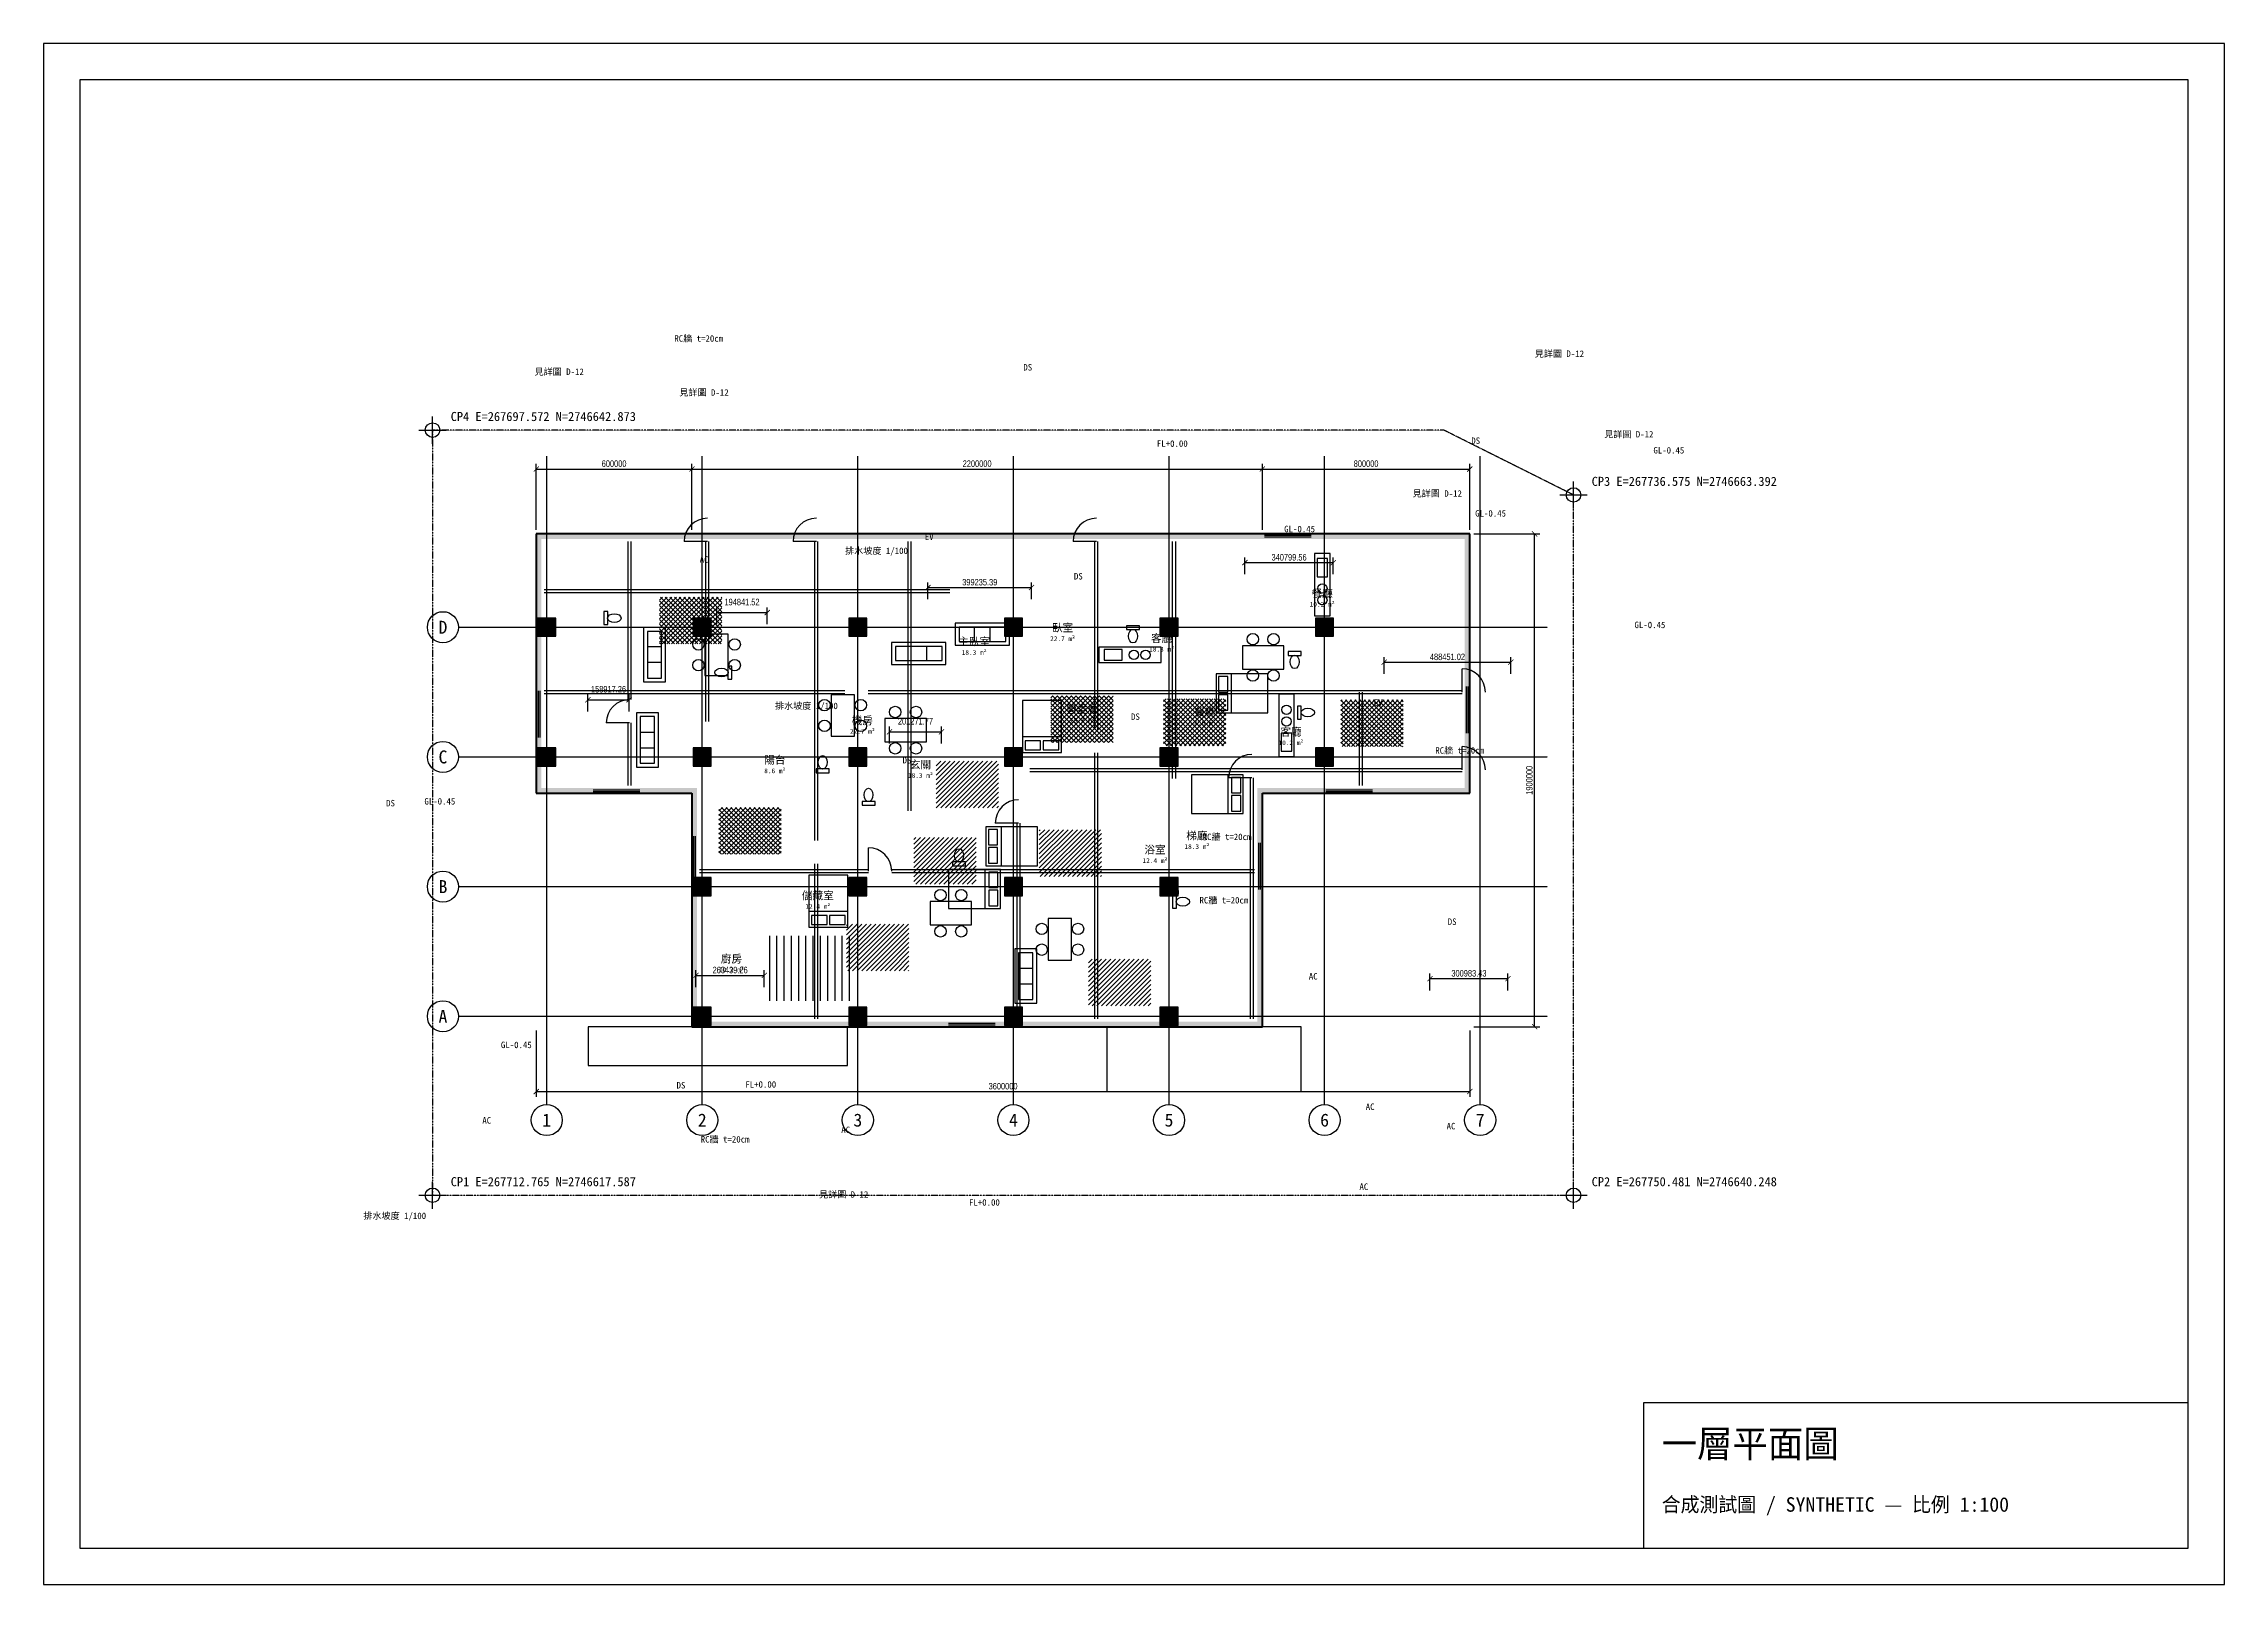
# Model space of a CAD drawing. Header units: millimetres. Extents: x 5000 to 89100, y -6500 to 52900.
import ezdxf
from ezdxf.enums import TextEntityAlignment as Align

# ---------------------------------------------------------------- set-up
doc = ezdxf.new("R2010")
doc.units = ezdxf.units.MM
doc.linetypes.add('CENTER', pattern=[5.08, 3.175, -0.635, 0.635, -0.635])
doc.linetypes.add('PHANTOM', pattern=[6.35, 3.175, -0.635, 0.635, -0.635, 0.635, -0.635])
for name, color, linetype in [('C-CTRL', 6, 'Continuous'), ('C-PROP', 6, 'Continuous'), ('S-COLS', 8, 'Continuous'), ('S-GRID', 1, 'Continuous'), ('S-GRID-IDEN', 1, 'Continuous')]:
    doc.layers.add(name, color=color, linetype=linetype)
doc.styles.add('OpenSans', font='OpenSans-Regular.ttf')
doc.styles.add('OpenSansCondensed-Light', font='OpenSansCondensed-Light.ttf')
doc.dimstyles.new('EZDXF', dxfattribs={"dimtxt": 0.25, "dimasz": 0.175, "dimexe": 0.375, "dimexo": 0.125, "dimgap": 0.1, "dimtad": 1, "dimlfac": 100, "dimzin": 12, "dimdsep": 46, "dimtxsty": 'OpenSansCondensed-Light', "dimblk": 'ARCHTICK', "dimcen": 2.5, "dimazin": 3, "dimtfac": 0.5, "dimtmove": 2, "dimatfit": 3})

# ---------------------------------------------------------------- blocks, each defined once
blk = doc.blocks.new('FN_WC')
blk.add_lwpolyline([(-250, -150), (250, -150), (250, 0), (-250, 0)], close=True)
blk.add_ellipse((0, 250), major_axis=(0, 260), ratio=0.65)
blk = doc.blocks.new('FN_TABLE')
blk.add_lwpolyline([(0, 0), (1600, 0), (1600, 900), (0, 900)], close=True)
for centre in [(400, 1150), (1200, 1150), (400, -250), (1200, -250)]:
    blk.add_circle(centre, 220)
blk = doc.blocks.new('FN_BED')
blk.add_line((0, 1400), (1500, 1400))
for points in [[(0, 0), (1500, 0), (1500, 2000), (0, 2000)], [(100, 1550), (700, 1550), (700, 1900), (100, 1900)], [(800, 1550), (1400, 1550), (1400, 1900), (800, 1900)]]:
    blk.add_lwpolyline(points, close=True)
blk = doc.blocks.new('FN_SOFA')
for p, q in [((750, 150), (750, 700)), ((1350, 150), (1350, 700))]:
    blk.add_line(p, q)
for points in [[(0, 0), (2100, 0), (2100, 850), (0, 850)], [(150, 150), (1950, 150), (1950, 700), (150, 700)]]:
    blk.add_lwpolyline(points, close=True)
blk = doc.blocks.new('FN_KITCHEN')
for points in [[(0, 0), (2400, 0), (2400, 600), (0, 600)], [(1500, 100), (2200, 100), (2200, 500), (1500, 500)]]:
    blk.add_lwpolyline(points, close=True)
for centre in [(600, 300), (1050, 300)]:
    blk.add_circle(centre, 180)
blk = doc.blocks.new('_ARCHTICK')
at = {"color": 0, "linetype": 'BYBLOCK', "const_width": 0.15}
blk.add_lwpolyline([(-0.5, -0.5), (0.5, 0.5)], dxfattribs=at)

msp = doc.modelspace()

# ---------------------------------------------------------------- hatches: boundary and pattern name
for points in [[(60000, 34000), (24000, 34000), (24200, 33800), (59800, 33800)], [(24000, 34000), (24000, 24000), (24200, 24200), (24200, 33800)], [(60000, 24000), (60000, 34000), (59800, 33800), (59800, 24200)], [(24000, 24000), (30000, 24000), (30200, 24200), (24200, 24200)], [(30000, 24000), (30000, 15000), (30200, 15200), (30200, 24200)], [(52000, 15000), (52000, 24000), (51800, 24200), (51800, 15200)], [(52000, 24000), (60000, 24000), (59800, 24200), (51800, 24200)], [(30000, 15000), (52000, 15000), (51800, 15200), (30200, 15200)]]:
    msp.add_hatch(color=8).paths.add_polyline_path(points)
h = msp.add_hatch()
h.set_pattern_fill('ANSI37', scale=40)
h.paths.add_polyline_path([(28751.26454, 29755.76457), (31151.26454, 29755.76457), (31151.26454, 31555.76457), (28751.26454, 31555.76457)])
h = msp.add_hatch()
h.set_pattern_fill('ANSI37', scale=40)
h.paths.add_polyline_path([(43844.45852, 25954.81137), (46244.45852, 25954.81137), (46244.45852, 27754.81137), (43844.45852, 27754.81137)])
h = msp.add_hatch()
h.set_pattern_fill('ANSI37', scale=40)
h.paths.add_polyline_path([(48192.85083, 25833.7499), (50592.85083, 25833.7499), (50592.85083, 27633.7499), (48192.85083, 27633.7499)])
h = msp.add_hatch()
h.set_pattern_fill('ANSI37', scale=40)
h.paths.add_polyline_path([(55027.48618, 25796.69658), (57427.48618, 25796.69658), (57427.48618, 27596.69658), (55027.48618, 27596.69658)])
h = msp.add_hatch()
h.set_pattern_fill('ANSI31', scale=40)
h.paths.add_polyline_path([(39422.78266, 23438.15021), (41822.78266, 23438.15021), (41822.78266, 25238.15021), (39422.78266, 25238.15021)])
h = msp.add_hatch()
h.set_pattern_fill('ANSI37', scale=40)
h.paths.add_polyline_path([(31043.11767, 21655.71488), (33443.11767, 21655.71488), (33443.11767, 23455.71488), (31043.11767, 23455.71488)])
h = msp.add_hatch()
h.set_pattern_fill('ANSI31', scale=40)
h.paths.add_polyline_path([(38557.91745, 20497.92574), (40957.91745, 20497.92574), (40957.91745, 22297.92574), (38557.91745, 22297.92574)])
h = msp.add_hatch()
h.set_pattern_fill('ANSI31', scale=40)
h.paths.add_polyline_path([(43395.18124, 20795.02578), (45795.18124, 20795.02578), (45795.18124, 22595.02578), (43395.18124, 22595.02578)])
h = msp.add_hatch()
h.set_pattern_fill('ANSI31', scale=40)
h.paths.add_polyline_path([(35968.11123, 17154.80946), (38368.11123, 17154.80946), (38368.11123, 18954.80946), (35968.11123, 18954.80946)])
h = msp.add_hatch()
h.set_pattern_fill('ANSI31', scale=40)
h.paths.add_polyline_path([(45298.77081, 15801.53023), (47698.77081, 15801.53023), (47698.77081, 17601.53023), (45298.77081, 17601.53023)])
at = {"layer": 'S-COLS'}
for points in [[(24050, 30050), (24750, 30050), (24750, 30750), (24050, 30750)], [(30050, 30050), (30750, 30050), (30750, 30750), (30050, 30750)], [(36050, 30050), (36750, 30050), (36750, 30750), (36050, 30750)], [(42050, 30050), (42750, 30050), (42750, 30750), (42050, 30750)], [(48050, 30050), (48750, 30050), (48750, 30750), (48050, 30750)], [(54050, 30050), (54750, 30050), (54750, 30750), (54050, 30750)], [(24050, 25050), (24750, 25050), (24750, 25750), (24050, 25750)], [(30050, 25050), (30750, 25050), (30750, 25750), (30050, 25750)], [(36050, 25050), (36750, 25050), (36750, 25750), (36050, 25750)], [(42050, 25050), (42750, 25050), (42750, 25750), (42050, 25750)], [(48050, 25050), (48750, 25050), (48750, 25750), (48050, 25750)], [(54050, 25050), (54750, 25050), (54750, 25750), (54050, 25750)], [(30050, 20050), (30750, 20050), (30750, 20750), (30050, 20750)], [(36050, 20050), (36750, 20050), (36750, 20750), (36050, 20750)], [(42050, 20050), (42750, 20050), (42750, 20750), (42050, 20750)], [(48050, 20050), (48750, 20050), (48750, 20750), (48050, 20750)], [(30050, 15050), (30750, 15050), (30750, 15750), (30050, 15750)], [(36050, 15050), (36750, 15050), (36750, 15750), (36050, 15750)], [(42050, 15050), (42750, 15050), (42750, 15750), (42050, 15750)], [(48050, 15050), (48750, 15050), (48750, 15750), (48050, 15750)]]:
    msp.add_hatch(color=8, dxfattribs=at).paths.add_polyline_path(points)

# ---------------------------------------------------------------- linework, layer by layer
at = {"color": 1, "lineweight": 50}
for p, q in [((60000, 34000), (24000, 34000)), ((24000, 34000), (24000, 24000)), ((60000, 24000), (60000, 34000)), ((24000, 24000), (30000, 24000)), ((30000, 24000), (30000, 15000)), ((52000, 15000), (52000, 24000)), ((52000, 24000), (60000, 24000)), ((30000, 15000), (52000, 15000))]:
    msp.add_line(p, q, dxfattribs=at)
for p, q in [((27540, 27613), (27540, 33700)), ((27660, 27613), (27660, 33700)), ((30600, 33700), (29700, 33700)), ((30540, 26763), (30540, 33700)), ((30660, 26763), (30660, 33700)), ((34800, 33700), (33900, 33700)), ((34740, 22184), (34740, 33700)), ((34860, 22184), (34860, 33700)), ((38340, 23327), (38340, 33700)), ((38460, 23327), (38460, 33700)), ((45600, 33700), (44700, 33700)), ((45540, 26462), (45540, 33700)), ((45660, 26462), (45660, 33700)), ((48540, 24566), (48540, 33700)), ((48660, 24566), (48660, 33700)), ((53880.32288, 33934), (52080.32288, 33934)), ((53880.32288, 33868), (52080.32288, 33868)), ((24300, 31860), (39949, 31860)), ((24300, 31740), (39949, 31740)), ((59700, 27900), (59700, 28800)), ((24066, 27943.86232), (24066, 26143.86232)), ((24132, 27943.86232), (24132, 26143.86232)), ((24300, 27960), (35899, 27960)), ((24300, 27840), (35899, 27840)), ((36799, 27960), (59700, 27960)), ((36799, 27840), (59700, 27840)), ((55740, 24300), (55740, 27896)), ((55860, 24300), (55860, 27896)), ((59868, 26311.94038), (59868, 28111.94038)), ((59934, 26311.94038), (59934, 28111.94038)), ((27600, 26713), (26700, 26713)), ((27540, 24300), (27540, 26713)), ((27660, 24300), (27660, 26713)), ((45540, 15300), (45540, 25562)), ((45660, 15300), (45660, 25562)), ((59700, 24900), (59700, 25800)), ((43029, 24960), (59700, 24960)), ((43029, 24840), (59700, 24840)), ((51600, 24595), (50700, 24595)), ((51540, 15300), (51540, 24595)), ((51660, 15300), (51660, 24595)), ((26194.96097, 24132), (27994.96097, 24132)), ((26194.96097, 24066), (27994.96097, 24066)), ((54451.36271, 24132), (56251.36271, 24132)), ((54451.36271, 24066), (56251.36271, 24066)), ((42600, 22848), (41700, 22848)), ((42540, 15300), (42540, 22848)), ((42660, 15300), (42660, 22848)), ((30066, 22341.62333), (30066, 20541.62333)), ((30132, 22341.62333), (30132, 20541.62333)), ((36805, 21000), (36805, 21900)), ((51868, 20283.65985), (51868, 22083.65985)), ((51934, 20283.65985), (51934, 22083.65985)), ((30300, 21060), (36805, 21060)), ((34740, 15300), (34740, 21284)), ((34860, 15300), (34860, 21284)), ((37705, 21060), (51700, 21060)), ((30300, 20940), (36805, 20940)), ((37705, 20940), (51700, 20940)), ((39898.25179, 15132), (41698.25179, 15132)), ((39898.25179, 15066), (41698.25179, 15066))]:
    msp.add_line(p, q)
at = {"color": 8}
for p, q in [((33000, 16000), (33000, 18500)), ((33280, 16000), (33280, 18500)), ((33560, 16000), (33560, 18500)), ((33840, 16000), (33840, 18500)), ((34120, 16000), (34120, 18500)), ((34400, 16000), (34400, 18500)), ((34680, 16000), (34680, 18500)), ((34960, 16000), (34960, 18500)), ((35240, 16000), (35240, 18500)), ((35520, 16000), (35520, 18500)), ((35800, 16000), (35800, 18500)), ((36080, 16000), (36080, 18500))]:
    msp.add_line(p, q, dxfattribs=at)
for points in [[(5000, -6500), (89100, -6500), (89100, 52900), (5000, 52900)], [(6400, -5100), (87700, -5100), (87700, 51500), (6400, 51500)], [(66700, -5100), (87700, -5100), (87700, 500), (66700, 500)]]:
    msp.add_lwpolyline(points, close=True)
at = {"color": 3}
msp.add_lwpolyline([(26000, 13500), (36000, 13500), (36000, 15000), (26000, 15000)], close=True, dxfattribs=at)
at = {"color": 1, "lineweight": 25}
msp.add_lwpolyline([(46000, 12500), (53500, 12500), (53500, 15000), (46000, 15000)], close=True, dxfattribs=at)
for centre, start, end in [((30600, 33700), 90, 180), ((34800, 33700), 90, 180), ((45600, 33700), 90, 180), ((59700, 27900), 0, 90), ((27600, 26713), 90, 180), ((51600, 24595), 90, 180), ((59700, 24900), 0, 90), ((42600, 22848), 90, 180), ((36805, 21000), 0, 90)]:
    msp.add_arc(centre, 900, start, end)
at = {"layer": 'C-CTRL'}
for p, q in [((19475, 38000), (20525, 38000)), ((20000, 37475), (20000, 38525)), ((63475, 35500), (64525, 35500)), ((64000, 34975), (64000, 36025)), ((19475, 8500), (20525, 8500)), ((20000, 7975), (20000, 9025)), ((63475, 8500), (64525, 8500)), ((64000, 7975), (64000, 9025))]:
    msp.add_line(p, q, dxfattribs=at)
for centre in [(20000, 38000), (64000, 35500), (20000, 8500), (64000, 8500)]:
    msp.add_circle(centre, 280, dxfattribs=at)
at = {"layer": 'C-PROP', "linetype": 'PHANTOM'}
msp.add_lwpolyline([(20000, 8500), (64000, 8500), (64000, 35500), (59000, 38000), (20000, 38000)], close=True, dxfattribs=at)
at = {"layer": 'S-COLS'}
for points in [[(24050, 30050), (24750, 30050), (24750, 30750), (24050, 30750)], [(30050, 30050), (30750, 30050), (30750, 30750), (30050, 30750)], [(36050, 30050), (36750, 30050), (36750, 30750), (36050, 30750)], [(42050, 30050), (42750, 30050), (42750, 30750), (42050, 30750)], [(48050, 30050), (48750, 30050), (48750, 30750), (48050, 30750)], [(54050, 30050), (54750, 30050), (54750, 30750), (54050, 30750)], [(24050, 25050), (24750, 25050), (24750, 25750), (24050, 25750)], [(30050, 25050), (30750, 25050), (30750, 25750), (30050, 25750)], [(36050, 25050), (36750, 25050), (36750, 25750), (36050, 25750)], [(42050, 25050), (42750, 25050), (42750, 25750), (42050, 25750)], [(48050, 25050), (48750, 25050), (48750, 25750), (48050, 25750)], [(54050, 25050), (54750, 25050), (54750, 25750), (54050, 25750)], [(30050, 20050), (30750, 20050), (30750, 20750), (30050, 20750)], [(36050, 20050), (36750, 20050), (36750, 20750), (36050, 20750)], [(42050, 20050), (42750, 20050), (42750, 20750), (42050, 20750)], [(48050, 20050), (48750, 20050), (48750, 20750), (48050, 20750)], [(30050, 15050), (30750, 15050), (30750, 15750), (30050, 15750)], [(36050, 15050), (36750, 15050), (36750, 15750), (36050, 15750)], [(42050, 15050), (42750, 15050), (42750, 15750), (42050, 15750)], [(48050, 15050), (48750, 15050), (48750, 15750), (48050, 15750)]]:
    msp.add_lwpolyline(points, close=True, dxfattribs=at)
at = {"layer": 'S-GRID', "linetype": 'CENTER'}
for p, q in [((24400, 12000), (24400, 37000)), ((30400, 12000), (30400, 37000)), ((36400, 12000), (36400, 37000)), ((42400, 12000), (42400, 37000)), ((48400, 12000), (48400, 37000)), ((54400, 12000), (54400, 37000)), ((60400, 12000), (60400, 37000)), ((21000, 30400), (63000, 30400)), ((21000, 25400), (63000, 25400)), ((21000, 20400), (63000, 20400)), ((21000, 15400), (63000, 15400))]:
    msp.add_line(p, q, dxfattribs=at)
at = {"layer": 'S-GRID-IDEN'}
for centre in [(20400, 30400), (20400, 25400), (20400, 20400), (20400, 15400), (24400, 11400), (30400, 11400), (36400, 11400), (42400, 11400), (48400, 11400), (54400, 11400), (60400, 11400)]:
    msp.add_circle(centre, 600, dxfattribs=at)

# ---------------------------------------------------------------- block references
for name, p, rotation in [('FN_KITCHEN', (54613, 30845), 90), ('FN_WC', (26759, 30754), 270), ('FN_SOFA', (28983, 28291), 90), ('FN_WC', (47011, 30307), 180), ('FN_TABLE', (31401, 28538), 90), ('FN_SOFA', (39796, 29812), 180), ('FN_KITCHEN', (48095, 29636), 180), ('FN_TABLE', (52833, 29687), 180), ('FN_WC', (53247, 29316), 180), ('FN_WC', (31391, 28653), 90), ('FN_BED', (52213, 27099), 90), ('FN_TABLE', (35365, 27799), 270), ('FN_KITCHEN', (52631, 27817), 270), ('FN_SOFA', (27858, 27105), 270), ('FN_TABLE', (39043, 26882), 180), ('FN_BED', (44248, 27572), 180), ('FN_WC', (53503, 27112), 270), ('FN_BED', (49264, 24713), 270), ('FN_BED', (43334, 21205), 90), ('FN_BED', (39902, 21061), 270), ('FN_BED', (36011, 20836), 180), ('FN_TABLE', (40789, 19825), 180), ('FN_WC', (48685, 19820), 270), ('FN_TABLE', (43741, 19169), 270), ('FN_SOFA', (42449, 18004), 270)]:
    msp.add_blockref(name, p, dxfattribs=dict(rotation=rotation))
for name, p in [('FN_SOFA', (40154, 29706)), ('FN_WC', (35043, 24943)), ('FN_WC', (36812, 23686)), ('FN_WC', (40302, 21352)), ('FN_WC', (48512, 20254))]:
    msp.add_blockref(name, p)

# ---------------------------------------------------------------- texts
at = {"color": 2}
for s, p in [('RC牆 t=20cm', (29324.12292, 41408.72425)), ('見詳圖 D-12', (29517.95255, 39326.02807)), ('GL-0.45', (22634.35445, 14174.04917)), ('DS', (29408.22652, 12616.48556)), ('FL+0.00', (32061.06804, 12649.65164)), ('AC', (55986.17726, 11788.8737)), ('AC', (21918.82644, 11263.55945)), ('排水坡度 1/100', (17330.35376, 7583.56119))]:
    msp.add_text(s, height=250, dxfattribs=at).set_placement(p)
at = {"color": 6}
for s, p in [('見詳圖 D-12', (23933.46013, 40126.54915)), ('見詳圖 D-12', (62506.16433, 40822.64427)), ('見詳圖 D-12', (65181.36305, 37716.39809)), ('EV', (38983.20466, 33764.57609)), ('RC牆 t=20cm', (49697.32726, 22194.33032)), ('RC牆 t=20cm', (49576.71818, 19750.57702)), ('DS', (59150.12111, 18923.7799)), ('RC牆 t=20cm', (30341.31004, 10533.76433)), ('AC', (55744.14724, 8706.78254)), ('FL+0.00', (40686.08881, 8100.66016))]:
    msp.add_text(s, height=250, dxfattribs=at).set_placement(p)
at = {"color": 7}
for s, p in [('DS', (42782.16729, 40297.01338)), ('GL-0.45', (60206.62473, 34667.12941)), ('AC', (30302.35321, 32886.72195)), ('GL-0.45', (66352.23296, 30365.56579)), ('排水坡度 1/100', (33208.23691, 27243.78756)), ('RC牆 t=20cm', (58669.5396, 25526.55499)), ('DS', (18208.57016, 23493.1044)), ('AC', (35759.81914, 10899.04777)), ('AC', (59105.90198, 11042.21325)), ('見詳圖 D-12', (34903.7208, 8405.96863))]:
    msp.add_text(s, height=250, dxfattribs=at).set_placement(p)
at = {"color": 4}
for s, p in [('FL+0.00', (47931.79066, 37355.70506)), ('DS', (60057.90666, 37466.9539)), ('GL-0.45', (67081.43854, 37098.24646)), ('見詳圖 D-12', (57796.35317, 35431.23096)), ('GL-0.45', (52841.69719, 34062.98546)), ('排水坡度 1/100', (35911.43912, 33222.06705)), ('DS', (44734.13365, 32239.38192)), ('DS', (46936.94417, 26827.63776)), ('EV', (56294.0347, 27370.60531)), ('DS', (38124.8659, 25147.25583)), ('GL-0.45', (19685.6552, 23564.8283)), ('AC', (53791.98045, 16818.83185))]:
    msp.add_text(s, height=250, dxfattribs=at).set_placement(p)
for s, p in [('10.2 m²', (54304, 31285)), ('18.3 m²', (40886, 29425)), ('22.7 m²', (44297, 29960)), ('18.3 m²', (48116, 29554)), ('18.3 m²', (45053, 26820)), ('22.7 m²', (36576, 26384)), ('8.6 m²', (49779, 26712)), ('10.2 m²', (53104, 25946)), ('8.6 m²', (33199, 24863)), ('18.3 m²', (38815, 24683)), ('18.3 m²', (49476, 21944)), ('12.4 m²', (47859, 21402)), ('12.4 m²', (34859, 19636)), ('10.2 m²', (31527, 17198))]:
    msp.add_text(s, height=180).set_placement(p, align=Align.MIDDLE_CENTER)
at = {"style": 'OpenSans'}
for s, p in [('餐廳', (54304, 31705)), ('臥室', (44297, 30380)), ('主臥室', (40886, 29845)), ('客廳', (48116, 29974)), ('機房', (36576, 26804)), ('管委會', (45053, 27240)), ('餐廳', (49779, 27132)), ('客廳', (53104, 26366)), ('陽台', (33199, 25283)), ('玄關', (38815, 25103)), ('浴室', (47859, 21822)), ('梯廳', (49476, 22364)), ('儲藏室', (34859, 20056)), ('廚房', (31527, 17618))]:
    msp.add_text(s, height=300, dxfattribs=at).set_placement(p, align=Align.MIDDLE_CENTER)
for s, height, p in [('一層平面圖', 1050, (67400, -1600)), ('合成測試圖 / SYNTHETIC — 比例 1:100', 560, (67400, -3700))]:
    msp.add_text(s, height=height).set_placement(p)
at = {"layer": 'C-CTRL'}
for s, p in [('CP4 E=267697.572 N=2746642.873', (20700, 38350)), ('CP3 E=267736.575 N=2746663.392', (64700, 35850)), ('CP1 E=267712.765 N=2746617.587', (20700, 8850)), ('CP2 E=267750.481 N=2746640.248', (64700, 8850))]:
    msp.add_text(s, height=350, dxfattribs=at).set_placement(p)
at = {"layer": 'S-GRID-IDEN'}
for s, p in [('D', (20400, 30400)), ('C', (20400, 25400)), ('B', (20400, 20400)), ('A', (20400, 15400)), ('1', (24400, 11400)), ('2', (30400, 11400)), ('3', (36400, 11400)), ('4', (42400, 11400)), ('5', (48400, 11400)), ('6', (54400, 11400)), ('7', (60400, 11400))]:
    msp.add_text(s, height=500, dxfattribs=at).set_placement(p, align=Align.MIDDLE_CENTER)

# ---------------------------------------------------------------- dimensions: what is measured, and where the dimension line sits
for base, p1, p2 in [((24000, 36500), (24000, 34000), (30000, 34000)), ((30000, 36500), (30000, 34000), (52000, 34000)), ((52000, 36500), (52000, 34000), (60000, 34000)), ((51325.95979, 32890.46749), (51325.95979, 32290.46749), (54733.95535, 32290.46749)), ((39105.70853, 31930.8408), (39105.70853, 31330.8408), (43098.06245, 31330.8408)), ((30958.96828, 30965.30241), (30958.96828, 30365.30241), (32907.38345, 30365.30241)), ((56695.47409, 29052.12943), (56695.47409, 28452.12943), (61579.9843, 28452.12943)), ((25990.43256, 27604.31043), (25990.43256, 27004.31043), (27579.60512, 27004.31043)), ((37616.52716, 26367.51856), (37616.52716, 25767.51856), (39629.24487, 25767.51856)), ((30156.74738, 16978.14229), (30156.74738, 16378.14229), (32791.13996, 16378.14229)), ((58461.46271, 16851.75962), (58461.46271, 16251.75962), (61471.29697, 16251.75962)), ((24000, 12500), (24000, 15000), (60000, 15000))]:
    msp.add_linear_dim(base=base, p1=p1, p2=p2, dimstyle='EZDXF', override={"dimtxt": 250, "dimasz": 200, "dimexe": 200, "dimexo": 150, "dimgap": 80, "dimtsz": 0}).render()
msp.add_linear_dim(base=(62500, 15000), p1=(60000, 15000), p2=(60000, 34000), angle=90, dimstyle='EZDXF', override={"dimtxt": 250, "dimasz": 200, "dimexe": 200, "dimexo": 150, "dimgap": 80, "dimtsz": 0}).render()

doc.saveas('drawing.dxf')
